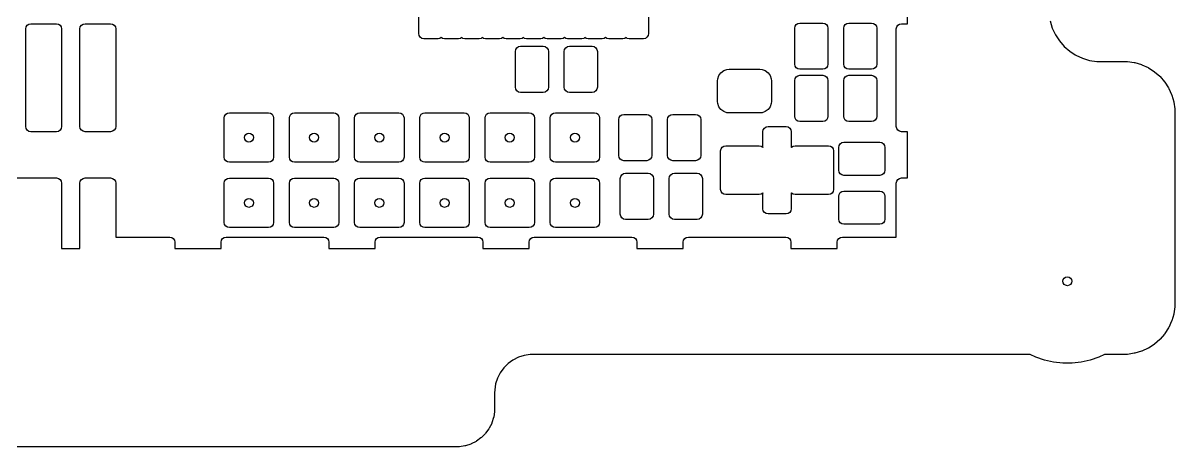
# Model space of a CAD drawing. Extents: x 3.64 to 7.32, y -5.08 to -3.18.
# Drawn here: x 5.554 to 7.32, y -5.078 to -4.428 of the extents above; entities that cross this region are included whole.
import ezdxf

# ---------------------------------------------------------------- set-up
doc = ezdxf.new("R2010")
doc.units = 0
doc.header["$MEASUREMENT"] = 0
doc.layers.add('BLACK', color=7, linetype='CONTINUOUS')

msp = doc.modelspace()

# ---------------------------------------------------------------- linework, layer by layer
at = {"layer": 'BLACK', "linetype": 'CONTINUOUS'}
for p, q in [((6.9101, -4.4294), (6.9101, -4.3585)), ((6.1606, -4.4444), (6.1606, -4.3854)), ((6.5129, -4.3854), (6.5129, -4.4444)), ((5.5584, -4.4343), (5.5601, -4.4317)), ((5.5601, -4.4317), (5.5627, -4.43)), ((5.5627, -4.43), (5.5657, -4.4294)), ((5.5657, -4.4294), (5.6051, -4.4294)), ((5.6051, -4.4294), (5.6081, -4.43)), ((5.6081, -4.43), (5.6106, -4.4317)), ((5.6106, -4.4317), (5.6123, -4.4343)), ((5.6415, -4.4342), (5.6432, -4.4317)), ((5.6432, -4.4317), (5.6457, -4.43)), ((5.6457, -4.43), (5.6488, -4.4294)), ((5.6488, -4.4294), (5.6881, -4.4294)), ((5.6881, -4.4294), (5.6911, -4.43)), ((5.6911, -4.43), (5.6937, -4.4317)), ((5.6937, -4.4317), (5.6954, -4.4342)), ((6.7372, -4.4362), (6.7378, -4.4332)), ((6.7378, -4.4332), (6.7395, -4.4306)), ((6.7395, -4.4306), (6.7421, -4.4289)), ((6.7421, -4.4289), (6.7451, -4.4283)), ((6.7451, -4.4283), (6.7801, -4.4283)), ((6.7801, -4.4283), (6.7831, -4.4289)), ((6.7831, -4.4289), (6.7857, -4.4306)), ((6.7857, -4.4306), (6.7874, -4.4332)), ((6.7874, -4.4332), (6.788, -4.4362)), ((6.8122, -4.4362), (6.8128, -4.4332)), ((6.8128, -4.4332), (6.8145, -4.4306)), ((6.8145, -4.4306), (6.8171, -4.4289)), ((6.8171, -4.4289), (6.8201, -4.4283)), ((6.8201, -4.4283), (6.8551, -4.4283)), ((6.8551, -4.4283), (6.8581, -4.4289)), ((6.8581, -4.4289), (6.8607, -4.4306)), ((6.8607, -4.4306), (6.8624, -4.4332)), ((6.8624, -4.4332), (6.863, -4.4362)), ((6.8935, -4.4342), (6.8952, -4.4317)), ((6.8952, -4.4317), (6.8977, -4.43)), ((6.8977, -4.43), (6.9007, -4.4294)), ((6.9007, -4.4294), (6.9101, -4.4294)), ((7.129, -4.4251), (7.1322, -4.4359)), ((5.5578, -4.4373), (5.5584, -4.4343)), ((5.5578, -4.5869), (5.5578, -4.4373)), ((5.6123, -4.4343), (5.6129, -4.4373)), ((5.6129, -4.4373), (5.6129, -4.5869)), ((5.6409, -4.4372), (5.6415, -4.4342)), ((5.6409, -4.5868), (5.6409, -4.4372)), ((5.6954, -4.4342), (5.696, -4.4372)), ((5.696, -4.4372), (5.696, -4.5868)), ((6.1612, -4.4474), (6.1606, -4.4444)), ((6.1629, -4.45), (6.1612, -4.4474)), ((6.1654, -4.4517), (6.1629, -4.45)), ((6.195, -4.4504), (6.1931, -4.4517)), ((6.1969, -4.4517), (6.195, -4.4504)), ((6.2265, -4.4504), (6.2246, -4.4517)), ((6.2284, -4.4517), (6.2265, -4.4504)), ((6.258, -4.4504), (6.2561, -4.4517)), ((6.2599, -4.4517), (6.258, -4.4504)), ((6.2895, -4.4504), (6.2876, -4.4517)), ((6.2914, -4.4517), (6.2895, -4.4504)), ((6.321, -4.4504), (6.3191, -4.4517)), ((6.3229, -4.4517), (6.321, -4.4504)), ((6.3525, -4.4504), (6.3506, -4.4517)), ((6.3544, -4.4517), (6.3525, -4.4504)), ((6.384, -4.4504), (6.3821, -4.4517)), ((6.3859, -4.4517), (6.384, -4.4504)), ((6.4155, -4.4504), (6.4136, -4.4517)), ((6.4174, -4.4517), (6.4155, -4.4504)), ((6.447, -4.4504), (6.4451, -4.4517)), ((6.4489, -4.4517), (6.447, -4.4504)), ((6.4785, -4.4504), (6.4766, -4.4517)), ((6.4804, -4.4517), (6.4785, -4.4504)), ((6.5106, -4.45), (6.5081, -4.4517)), ((6.5123, -4.4474), (6.5106, -4.45)), ((6.5129, -4.4444), (6.5123, -4.4474)), ((6.7372, -4.4912), (6.7372, -4.4362)), ((6.788, -4.4362), (6.788, -4.4912)), ((6.8122, -4.4912), (6.8122, -4.4362)), ((6.863, -4.4362), (6.863, -4.4912)), ((6.8929, -4.4372), (6.8935, -4.4342)), ((6.8929, -4.5868), (6.8929, -4.4372)), ((7.1322, -4.4359), (7.1369, -4.4461)), ((7.1369, -4.4461), (7.1369, -4.4461)), ((7.1369, -4.4461), (7.143, -4.4556)), ((6.1684, -4.4523), (6.1654, -4.4517)), ((6.1901, -4.4523), (6.1684, -4.4523)), ((6.1931, -4.4517), (6.1901, -4.4523)), ((6.1999, -4.4523), (6.1969, -4.4517)), ((6.2216, -4.4523), (6.1999, -4.4523)), ((6.2246, -4.4517), (6.2216, -4.4523)), ((6.2314, -4.4523), (6.2284, -4.4517)), ((6.2531, -4.4523), (6.2314, -4.4523)), ((6.2561, -4.4517), (6.2531, -4.4523)), ((6.2629, -4.4523), (6.2599, -4.4517)), ((6.2846, -4.4523), (6.2629, -4.4523)), ((6.2876, -4.4517), (6.2846, -4.4523)), ((6.2944, -4.4523), (6.2914, -4.4517)), ((6.3161, -4.4523), (6.2944, -4.4523)), ((6.3087, -4.4717), (6.3093, -4.4687)), ((6.3093, -4.4687), (6.311, -4.4661)), ((6.311, -4.4661), (6.3136, -4.4644)), ((6.3136, -4.4644), (6.3166, -4.4638)), ((6.3191, -4.4517), (6.3161, -4.4523)), ((6.3166, -4.4638), (6.3516, -4.4638)), ((6.3259, -4.4523), (6.3229, -4.4517)), ((6.3476, -4.4523), (6.3259, -4.4523)), ((6.3506, -4.4517), (6.3476, -4.4523)), ((6.3516, -4.4638), (6.3546, -4.4644)), ((6.3574, -4.4523), (6.3544, -4.4517)), ((6.3546, -4.4644), (6.3572, -4.4661)), ((6.3572, -4.4661), (6.3589, -4.4687)), ((6.3791, -4.4523), (6.3574, -4.4523)), ((6.3589, -4.4687), (6.3595, -4.4717)), ((6.3821, -4.4517), (6.3791, -4.4523)), ((6.3837, -4.4717), (6.3843, -4.4687)), ((6.3843, -4.4687), (6.386, -4.4661)), ((6.3889, -4.4523), (6.3859, -4.4517)), ((6.386, -4.4661), (6.3886, -4.4644)), ((6.3886, -4.4644), (6.3916, -4.4638)), ((6.4106, -4.4523), (6.3889, -4.4523)), ((6.3916, -4.4638), (6.4266, -4.4638)), ((6.4136, -4.4517), (6.4106, -4.4523)), ((6.4204, -4.4523), (6.4174, -4.4517)), ((6.4421, -4.4523), (6.4204, -4.4523)), ((6.4266, -4.4638), (6.4296, -4.4644)), ((6.4296, -4.4644), (6.4322, -4.4661)), ((6.4322, -4.4661), (6.4339, -4.4687)), ((6.4339, -4.4687), (6.4345, -4.4717)), ((6.4451, -4.4517), (6.4421, -4.4523)), ((6.4519, -4.4523), (6.4489, -4.4517)), ((6.4736, -4.4523), (6.4519, -4.4523)), ((6.4766, -4.4517), (6.4736, -4.4523)), ((6.4834, -4.4523), (6.4804, -4.4517)), ((6.5051, -4.4523), (6.4834, -4.4523)), ((6.5081, -4.4517), (6.5051, -4.4523)), ((7.143, -4.4556), (7.1503, -4.4641)), ((7.1503, -4.4641), (7.1588, -4.4715)), ((6.3087, -4.5267), (6.3087, -4.4717)), ((6.3595, -4.4717), (6.3595, -4.5267)), ((6.3837, -4.5267), (6.3837, -4.4717)), ((6.4345, -4.4717), (6.4345, -4.5267)), ((7.1588, -4.4715), (7.167, -4.4767)), ((7.167, -4.4767), (7.1683, -4.4775)), ((7.1683, -4.4775), (7.1683, -4.4775)), ((7.1683, -4.4775), (7.1785, -4.4822)), ((7.1785, -4.4822), (7.1785, -4.4822)), ((7.1785, -4.4822), (7.1893, -4.4854)), ((7.1893, -4.4854), (7.1893, -4.4854)), ((7.1893, -4.4854), (7.2005, -4.487)), ((7.2005, -4.487), (7.2005, -4.487)), ((7.2005, -4.487), (7.2061, -4.4871)), ((6.6208, -4.5086), (6.6239, -4.5043)), ((6.6239, -4.5043), (6.6282, -4.5012)), ((6.6282, -4.5012), (6.6332, -4.4994)), ((6.6332, -4.4994), (6.6365, -4.4991)), ((6.6365, -4.4991), (6.6837, -4.4991)), ((6.6837, -4.4991), (6.687, -4.4994)), ((6.687, -4.4994), (6.692, -4.5012)), ((6.692, -4.5012), (6.6962, -4.5043)), ((6.6962, -4.5043), (6.6994, -4.5086)), ((6.7378, -4.4942), (6.7372, -4.4912)), ((6.7395, -4.4968), (6.7378, -4.4942)), ((6.7421, -4.4985), (6.7395, -4.4968)), ((6.7451, -4.4991), (6.7421, -4.4985)), ((6.7801, -4.4991), (6.7451, -4.4991)), ((6.7831, -4.4985), (6.7801, -4.4991)), ((6.7857, -4.4968), (6.7831, -4.4985)), ((6.7874, -4.4942), (6.7857, -4.4968)), ((6.788, -4.4912), (6.7874, -4.4942)), ((6.8128, -4.4942), (6.8122, -4.4912)), ((6.8145, -4.4968), (6.8128, -4.4942)), ((6.8171, -4.4985), (6.8145, -4.4968)), ((6.8201, -4.4991), (6.8171, -4.4985)), ((6.8551, -4.4991), (6.8201, -4.4991)), ((6.8581, -4.4985), (6.8551, -4.4991)), ((6.8607, -4.4968), (6.8581, -4.4985)), ((6.8624, -4.4942), (6.8607, -4.4968)), ((6.863, -4.4912), (6.8624, -4.4942)), ((7.2061, -4.4871), (7.2415, -4.4871)), ((7.2415, -4.4871), (7.2416, -4.4871)), ((7.2416, -4.4871), (7.2468, -4.4872)), ((7.2468, -4.4872), (7.2474, -4.4872)), ((7.2474, -4.4872), (7.2579, -4.4887)), ((7.2579, -4.4887), (7.2586, -4.4889)), ((7.2586, -4.4889), (7.2687, -4.4918)), ((7.2687, -4.4918), (7.2694, -4.4921)), ((7.2694, -4.4921), (7.279, -4.4965)), ((7.279, -4.4965), (7.2796, -4.4968)), ((7.2796, -4.4968), (7.2885, -4.5025)), ((7.2885, -4.5025), (7.289, -4.5029)), ((7.289, -4.5029), (7.297, -4.5098)), ((6.6188, -4.5168), (6.6191, -4.5135)), ((6.6188, -4.5483), (6.6188, -4.5168)), ((6.6191, -4.5135), (6.6208, -4.5086)), ((6.6994, -4.5086), (6.7011, -4.5135)), ((6.7011, -4.5135), (6.7014, -4.5168)), ((6.7014, -4.5168), (6.7014, -4.5483)), ((6.7372, -4.5162), (6.7378, -4.5132)), ((6.7372, -4.5712), (6.7372, -4.5162)), ((6.7378, -4.5132), (6.7395, -4.5106)), ((6.7395, -4.5106), (6.7421, -4.5089)), ((6.7421, -4.5089), (6.7451, -4.5083)), ((6.7451, -4.5083), (6.7801, -4.5083)), ((6.7801, -4.5083), (6.7831, -4.5089)), ((6.7831, -4.5089), (6.7857, -4.5106)), ((6.7857, -4.5106), (6.7874, -4.5132)), ((6.7874, -4.5132), (6.788, -4.5162)), ((6.788, -4.5162), (6.788, -4.5712)), ((6.8122, -4.5162), (6.8128, -4.5132)), ((6.8122, -4.5712), (6.8122, -4.5162)), ((6.8128, -4.5132), (6.8145, -4.5106)), ((6.8145, -4.5106), (6.8171, -4.5089)), ((6.8171, -4.5089), (6.8201, -4.5083)), ((6.8201, -4.5083), (6.8551, -4.5083)), ((6.8551, -4.5083), (6.8581, -4.5089)), ((6.8581, -4.5089), (6.8607, -4.5106)), ((6.8607, -4.5106), (6.8624, -4.5132)), ((6.8624, -4.5132), (6.863, -4.5162)), ((6.863, -4.5162), (6.863, -4.5712)), ((7.297, -4.5098), (7.2975, -4.5103)), ((7.2975, -4.5103), (7.3044, -4.5183)), ((7.3044, -4.5183), (7.3048, -4.5189)), ((7.3048, -4.5189), (7.3105, -4.5277)), ((6.3093, -4.5297), (6.3087, -4.5267)), ((6.311, -4.5323), (6.3093, -4.5297)), ((6.3136, -4.534), (6.311, -4.5323)), ((6.3166, -4.5346), (6.3136, -4.534)), ((6.3516, -4.5346), (6.3166, -4.5346)), ((6.3546, -4.534), (6.3516, -4.5346)), ((6.3572, -4.5323), (6.3546, -4.534)), ((6.3589, -4.5297), (6.3572, -4.5323)), ((6.3595, -4.5267), (6.3589, -4.5297)), ((6.3843, -4.5297), (6.3837, -4.5267)), ((6.386, -4.5323), (6.3843, -4.5297)), ((6.3886, -4.534), (6.386, -4.5323)), ((6.3916, -4.5346), (6.3886, -4.534)), ((6.4266, -4.5346), (6.3916, -4.5346)), ((6.4296, -4.534), (6.4266, -4.5346)), ((6.4322, -4.5323), (6.4296, -4.534)), ((6.4339, -4.5297), (6.4322, -4.5323)), ((6.4345, -4.5267), (6.4339, -4.5297)), ((7.3105, -4.5277), (7.3109, -4.5284)), ((7.3109, -4.5284), (7.3152, -4.5379)), ((7.3152, -4.5379), (7.3155, -4.5386)), ((7.3155, -4.5386), (7.3185, -4.5487)), ((6.6191, -4.5516), (6.6188, -4.5483)), ((6.6208, -4.5566), (6.6191, -4.5516)), ((6.6239, -4.5609), (6.6208, -4.5566)), ((6.6994, -4.5566), (6.6962, -4.5609)), ((6.7011, -4.5516), (6.6994, -4.5566)), ((6.7014, -4.5483), (6.7011, -4.5516)), ((7.3185, -4.5487), (7.3186, -4.5494)), ((7.3186, -4.5494), (7.3201, -4.5599)), ((5.8622, -4.5737), (5.8628, -4.5707)), ((5.8622, -4.6337), (5.8622, -4.5737)), ((5.8628, -4.5707), (5.8645, -4.5681)), ((5.8645, -4.5681), (5.8671, -4.5664)), ((5.8671, -4.5664), (5.8701, -4.5658)), ((5.8701, -4.5658), (5.9301, -4.5658)), ((5.9301, -4.5658), (5.9331, -4.5664)), ((5.9331, -4.5664), (5.9357, -4.5681)), ((5.9357, -4.5681), (5.9374, -4.5707)), ((5.9374, -4.5707), (5.938, -4.5737)), ((5.938, -4.5737), (5.938, -4.6337)), ((5.9622, -4.5737), (5.9628, -4.5707)), ((5.9622, -4.6337), (5.9622, -4.5737)), ((5.9628, -4.5707), (5.9645, -4.5681)), ((5.9645, -4.5681), (5.9671, -4.5664)), ((5.9671, -4.5664), (5.9701, -4.5658)), ((5.9701, -4.5658), (6.0301, -4.5658)), ((6.0301, -4.5658), (6.0331, -4.5664)), ((6.0331, -4.5664), (6.0357, -4.5681)), ((6.0357, -4.5681), (6.0374, -4.5707)), ((6.0374, -4.5707), (6.038, -4.5737)), ((6.038, -4.5737), (6.038, -4.6337)), ((6.0622, -4.5737), (6.0628, -4.5707)), ((6.0622, -4.6337), (6.0622, -4.5737)), ((6.0628, -4.5707), (6.0645, -4.5681)), ((6.0645, -4.5681), (6.0671, -4.5664)), ((6.0671, -4.5664), (6.0701, -4.5658)), ((6.0701, -4.5658), (6.1301, -4.5658)), ((6.1301, -4.5658), (6.1331, -4.5664)), ((6.1331, -4.5664), (6.1357, -4.5681)), ((6.1357, -4.5681), (6.1374, -4.5707)), ((6.1374, -4.5707), (6.138, -4.5737)), ((6.138, -4.5737), (6.138, -4.6337)), ((6.1622, -4.5737), (6.1628, -4.5707)), ((6.1622, -4.6337), (6.1622, -4.5737)), ((6.1628, -4.5707), (6.1645, -4.5681)), ((6.1645, -4.5681), (6.1671, -4.5664)), ((6.1671, -4.5664), (6.1701, -4.5658)), ((6.1701, -4.5658), (6.2301, -4.5658)), ((6.2301, -4.5658), (6.2331, -4.5664)), ((6.2331, -4.5664), (6.2357, -4.5681)), ((6.2357, -4.5681), (6.2374, -4.5707)), ((6.2374, -4.5707), (6.238, -4.5737)), ((6.238, -4.5737), (6.238, -4.6337)), ((6.2622, -4.5737), (6.2628, -4.5707)), ((6.2622, -4.6337), (6.2622, -4.5737)), ((6.2628, -4.5707), (6.2645, -4.5681)), ((6.2645, -4.5681), (6.2671, -4.5664)), ((6.2671, -4.5664), (6.2701, -4.5658)), ((6.2701, -4.5658), (6.3301, -4.5658)), ((6.3301, -4.5658), (6.3331, -4.5664)), ((6.3331, -4.5664), (6.3357, -4.5681)), ((6.3357, -4.5681), (6.3374, -4.5707)), ((6.3374, -4.5707), (6.338, -4.5737)), ((6.338, -4.5737), (6.338, -4.6337)), ((6.3622, -4.5737), (6.3628, -4.5707)), ((6.3622, -4.6337), (6.3622, -4.5737)), ((6.3628, -4.5707), (6.3645, -4.5681)), ((6.3645, -4.5681), (6.3671, -4.5664)), ((6.3671, -4.5664), (6.3701, -4.5658)), ((6.3701, -4.5658), (6.4301, -4.5658)), ((6.4301, -4.5658), (6.4331, -4.5664)), ((6.4331, -4.5664), (6.4357, -4.5681)), ((6.4357, -4.5681), (6.4374, -4.5707)), ((6.4374, -4.5707), (6.438, -4.5737)), ((6.438, -4.5737), (6.438, -4.6337)), ((6.4672, -4.5762), (6.4678, -4.5732)), ((6.4678, -4.5732), (6.4695, -4.5706)), ((6.4695, -4.5706), (6.4721, -4.5689)), ((6.4721, -4.5689), (6.4751, -4.5683)), ((6.4751, -4.5683), (6.5101, -4.5683)), ((6.5101, -4.5683), (6.5131, -4.5689)), ((6.5131, -4.5689), (6.5157, -4.5706)), ((6.5157, -4.5706), (6.5174, -4.5732)), ((6.5174, -4.5732), (6.518, -4.5762)), ((6.5422, -4.5762), (6.5428, -4.5732)), ((6.5428, -4.5732), (6.5445, -4.5706)), ((6.5445, -4.5706), (6.5471, -4.5689)), ((6.5471, -4.5689), (6.5501, -4.5683)), ((6.5501, -4.5683), (6.5851, -4.5683)), ((6.5851, -4.5683), (6.5881, -4.5689)), ((6.5881, -4.5689), (6.5907, -4.5706)), ((6.5907, -4.5706), (6.5924, -4.5732)), ((6.5924, -4.5732), (6.593, -4.5762)), ((6.6282, -4.564), (6.6239, -4.5609)), ((6.6332, -4.5657), (6.6282, -4.564)), ((6.6365, -4.566), (6.6332, -4.5657)), ((6.6837, -4.566), (6.6365, -4.566)), ((6.687, -4.5657), (6.6837, -4.566)), ((6.692, -4.564), (6.687, -4.5657)), ((6.6962, -4.5609), (6.692, -4.564)), ((6.7378, -4.5742), (6.7372, -4.5712)), ((6.7395, -4.5768), (6.7378, -4.5742)), ((6.7874, -4.5742), (6.7857, -4.5768)), ((6.788, -4.5712), (6.7874, -4.5742)), ((6.8128, -4.5742), (6.8122, -4.5712)), ((6.8145, -4.5768), (6.8128, -4.5742)), ((6.8624, -4.5742), (6.8607, -4.5768)), ((6.863, -4.5712), (6.8624, -4.5742)), ((7.3201, -4.5599), (7.3202, -4.5605)), ((7.3202, -4.5605), (7.3203, -4.5658)), ((7.3203, -4.5658), (7.3203, -4.5659)), ((7.3203, -4.5659), (7.3203, -4.7915)), ((5.5584, -4.5899), (5.5578, -4.5869)), ((5.5601, -4.5924), (5.5584, -4.5899)), ((5.5627, -4.5942), (5.5601, -4.5924)), ((5.6106, -4.5924), (5.6081, -4.5942)), ((5.6123, -4.5899), (5.6106, -4.5924)), ((5.6129, -4.5869), (5.6123, -4.5899)), ((5.6415, -4.5899), (5.6409, -4.5868)), ((5.6432, -4.5924), (5.6415, -4.5899)), ((5.6457, -4.5941), (5.6432, -4.5924)), ((5.6937, -4.5924), (5.6911, -4.5941)), ((5.6954, -4.5899), (5.6937, -4.5924)), ((5.696, -4.5868), (5.6954, -4.5899)), ((6.4672, -4.6312), (6.4672, -4.5762)), ((6.518, -4.5762), (6.518, -4.6312)), ((6.5422, -4.6312), (6.5422, -4.5762)), ((6.593, -4.5762), (6.593, -4.6312)), ((6.6884, -4.5946), (6.689, -4.5916)), ((6.689, -4.5916), (6.6908, -4.5891)), ((6.6908, -4.5891), (6.6933, -4.5874)), ((6.6933, -4.5874), (6.6963, -4.5868)), ((6.6963, -4.5868), (6.7239, -4.5868)), ((6.7239, -4.5868), (6.7269, -4.5874)), ((6.7269, -4.5874), (6.7294, -4.5891)), ((6.7294, -4.5891), (6.7312, -4.5916)), ((6.7312, -4.5916), (6.7318, -4.5946)), ((6.7421, -4.5785), (6.7395, -4.5768)), ((6.7451, -4.5791), (6.7421, -4.5785)), ((6.7801, -4.5791), (6.7451, -4.5791)), ((6.7831, -4.5785), (6.7801, -4.5791)), ((6.7857, -4.5768), (6.7831, -4.5785)), ((6.8171, -4.5785), (6.8145, -4.5768)), ((6.8201, -4.5791), (6.8171, -4.5785)), ((6.8551, -4.5791), (6.8201, -4.5791)), ((6.8581, -4.5785), (6.8551, -4.5791)), ((6.8607, -4.5768), (6.8581, -4.5785)), ((6.8935, -4.5899), (6.8929, -4.5868)), ((6.8952, -4.5924), (6.8935, -4.5899)), ((6.8977, -4.5941), (6.8952, -4.5924)), ((5.5657, -4.5948), (5.5627, -4.5942)), ((5.6051, -4.5948), (5.5657, -4.5948)), ((5.6081, -4.5942), (5.6051, -4.5948)), ((5.6488, -4.5947), (5.6457, -4.5941)), ((5.6881, -4.5947), (5.6488, -4.5947)), ((5.6911, -4.5941), (5.6881, -4.5947)), ((6.6884, -4.6191), (6.6884, -4.5946)), ((6.7318, -4.5946), (6.7318, -4.6191)), ((6.9007, -4.5947), (6.8977, -4.5941)), ((6.9101, -4.5947), (6.9007, -4.5947)), ((6.9101, -4.6656), (6.9101, -4.5947)), ((6.6235, -4.6242), (6.6241, -4.6211)), ((6.6235, -4.6832), (6.6235, -4.6242)), ((6.6241, -4.6211), (6.6258, -4.6186)), ((6.6258, -4.6186), (6.6283, -4.6169)), ((6.6283, -4.6169), (6.6314, -4.6163)), ((6.6314, -4.6163), (6.6825, -4.6163)), ((6.6825, -4.6163), (6.6856, -4.6169)), ((6.6856, -4.6169), (6.6881, -4.6186)), ((6.6881, -4.6186), (6.6884, -4.6191)), ((6.7318, -4.6191), (6.7321, -4.6186)), ((6.7321, -4.6186), (6.7346, -4.6169)), ((6.7346, -4.6169), (6.7377, -4.6163)), ((6.7377, -4.6163), (6.7888, -4.6163)), ((6.7888, -4.6163), (6.7919, -4.6169)), ((6.7919, -4.6169), (6.7944, -4.6186)), ((6.7944, -4.6186), (6.7961, -4.6211)), ((6.7961, -4.6211), (6.7967, -4.6242)), ((6.7967, -4.6242), (6.7967, -4.6832)), ((6.8047, -4.6187), (6.8053, -4.6157)), ((6.8047, -4.6537), (6.8047, -4.6187)), ((6.8053, -4.6157), (6.807, -4.6131)), ((6.807, -4.6131), (6.8096, -4.6114)), ((6.8096, -4.6114), (6.8126, -4.6108)), ((6.8126, -4.6108), (6.8676, -4.6108)), ((6.8676, -4.6108), (6.8706, -4.6114)), ((6.8706, -4.6114), (6.8732, -4.6131)), ((6.8732, -4.6131), (6.8749, -4.6157)), ((6.8749, -4.6157), (6.8755, -4.6187)), ((6.8755, -4.6187), (6.8755, -4.6537)), ((5.8628, -4.6367), (5.8622, -4.6337)), ((5.8645, -4.6393), (5.8628, -4.6367)), ((5.8671, -4.641), (5.8645, -4.6393)), ((5.8701, -4.6416), (5.8671, -4.641)), ((5.9301, -4.6416), (5.8701, -4.6416)), ((5.9331, -4.641), (5.9301, -4.6416)), ((5.9357, -4.6393), (5.9331, -4.641)), ((5.9374, -4.6367), (5.9357, -4.6393)), ((5.938, -4.6337), (5.9374, -4.6367)), ((5.9628, -4.6367), (5.9622, -4.6337)), ((5.9645, -4.6393), (5.9628, -4.6367)), ((5.9671, -4.641), (5.9645, -4.6393)), ((5.9701, -4.6416), (5.9671, -4.641)), ((6.0301, -4.6416), (5.9701, -4.6416)), ((6.0331, -4.641), (6.0301, -4.6416)), ((6.0357, -4.6393), (6.0331, -4.641)), ((6.0374, -4.6367), (6.0357, -4.6393)), ((6.038, -4.6337), (6.0374, -4.6367)), ((6.0628, -4.6367), (6.0622, -4.6337)), ((6.0645, -4.6393), (6.0628, -4.6367)), ((6.0671, -4.641), (6.0645, -4.6393)), ((6.0701, -4.6416), (6.0671, -4.641)), ((6.1301, -4.6416), (6.0701, -4.6416)), ((6.1331, -4.641), (6.1301, -4.6416)), ((6.1357, -4.6393), (6.1331, -4.641)), ((6.1374, -4.6367), (6.1357, -4.6393)), ((6.138, -4.6337), (6.1374, -4.6367)), ((6.1628, -4.6367), (6.1622, -4.6337)), ((6.1645, -4.6393), (6.1628, -4.6367)), ((6.1671, -4.641), (6.1645, -4.6393)), ((6.1701, -4.6416), (6.1671, -4.641)), ((6.2301, -4.6416), (6.1701, -4.6416)), ((6.2331, -4.641), (6.2301, -4.6416)), ((6.2357, -4.6393), (6.2331, -4.641)), ((6.2374, -4.6367), (6.2357, -4.6393)), ((6.238, -4.6337), (6.2374, -4.6367)), ((6.2628, -4.6367), (6.2622, -4.6337)), ((6.2645, -4.6393), (6.2628, -4.6367)), ((6.2671, -4.641), (6.2645, -4.6393)), ((6.2701, -4.6416), (6.2671, -4.641)), ((6.3301, -4.6416), (6.2701, -4.6416)), ((6.3331, -4.641), (6.3301, -4.6416)), ((6.3357, -4.6393), (6.3331, -4.641)), ((6.3374, -4.6367), (6.3357, -4.6393)), ((6.338, -4.6337), (6.3374, -4.6367)), ((6.3628, -4.6367), (6.3622, -4.6337)), ((6.3645, -4.6393), (6.3628, -4.6367)), ((6.3671, -4.641), (6.3645, -4.6393)), ((6.3701, -4.6416), (6.3671, -4.641)), ((6.4301, -4.6416), (6.3701, -4.6416)), ((6.4331, -4.641), (6.4301, -4.6416)), ((6.4357, -4.6393), (6.4331, -4.641)), ((6.4374, -4.6367), (6.4357, -4.6393)), ((6.438, -4.6337), (6.4374, -4.6367)), ((6.4678, -4.6342), (6.4672, -4.6312)), ((6.4695, -4.6368), (6.4678, -4.6342)), ((6.4721, -4.6385), (6.4695, -4.6368)), ((6.4751, -4.6391), (6.4721, -4.6385)), ((6.5101, -4.6391), (6.4751, -4.6391)), ((6.5131, -4.6385), (6.5101, -4.6391)), ((6.5157, -4.6368), (6.5131, -4.6385)), ((6.5174, -4.6342), (6.5157, -4.6368)), ((6.518, -4.6312), (6.5174, -4.6342)), ((6.5428, -4.6342), (6.5422, -4.6312)), ((6.5445, -4.6368), (6.5428, -4.6342)), ((6.5471, -4.6385), (6.5445, -4.6368)), ((6.5501, -4.6391), (6.5471, -4.6385)), ((6.5851, -4.6391), (6.5501, -4.6391)), ((6.5881, -4.6385), (6.5851, -4.6391)), ((6.5907, -4.6368), (6.5881, -4.6385)), ((6.5924, -4.6342), (6.5907, -4.6368)), ((6.593, -4.6312), (6.5924, -4.6342)), ((6.4697, -4.6662), (6.4703, -4.6632)), ((6.4703, -4.6632), (6.472, -4.6606)), ((6.472, -4.6606), (6.4746, -4.6589)), ((6.4746, -4.6589), (6.4776, -4.6583)), ((6.4776, -4.6583), (6.5126, -4.6583)), ((6.5126, -4.6583), (6.5156, -4.6589)), ((6.5156, -4.6589), (6.5182, -4.6606)), ((6.5182, -4.6606), (6.5199, -4.6632)), ((6.5199, -4.6632), (6.5205, -4.6662)), ((6.5447, -4.6662), (6.5453, -4.6632)), ((6.5453, -4.6632), (6.547, -4.6606)), ((6.547, -4.6606), (6.5496, -4.6589)), ((6.5496, -4.6589), (6.5526, -4.6583)), ((6.5526, -4.6583), (6.5876, -4.6583)), ((6.5876, -4.6583), (6.5906, -4.6589)), ((6.5906, -4.6589), (6.5932, -4.6606)), ((6.5932, -4.6606), (6.5949, -4.6632)), ((6.5949, -4.6632), (6.5955, -4.6662)), ((6.8053, -4.6567), (6.8047, -4.6537)), ((6.807, -4.6593), (6.8053, -4.6567)), ((6.8096, -4.661), (6.807, -4.6593)), ((6.8126, -4.6616), (6.8096, -4.661)), ((6.8676, -4.6616), (6.8126, -4.6616)), ((6.8706, -4.661), (6.8676, -4.6616)), ((6.8732, -4.6593), (6.8706, -4.661)), ((6.8749, -4.6567), (6.8732, -4.6593)), ((6.8755, -4.6537), (6.8749, -4.6567)), ((5.4751, -4.6656), (5.6051, -4.6656)), ((5.6051, -4.6656), (5.6081, -4.6662)), ((5.6081, -4.6662), (5.6106, -4.6679)), ((5.6106, -4.6679), (5.6123, -4.6705)), ((5.6123, -4.6705), (5.6129, -4.6735)), ((5.6129, -4.6735), (5.6129, -4.7737)), ((5.6409, -4.6735), (5.6415, -4.6704)), ((5.6409, -4.764), (5.6409, -4.6735)), ((5.6415, -4.6704), (5.6432, -4.6679)), ((5.6432, -4.6679), (5.6457, -4.6662)), ((5.6457, -4.6662), (5.6488, -4.6656)), ((5.6488, -4.6656), (5.6881, -4.6656)), ((5.6881, -4.6656), (5.6911, -4.6662)), ((5.6911, -4.6662), (5.6937, -4.6679)), ((5.6937, -4.6679), (5.6954, -4.6704)), ((5.6954, -4.6704), (5.696, -4.6735)), ((5.696, -4.6735), (5.696, -4.7561)), ((5.8622, -4.6737), (5.8628, -4.6707)), ((5.8622, -4.7337), (5.8622, -4.6737)), ((5.8628, -4.6707), (5.8645, -4.6681)), ((5.8645, -4.6681), (5.8671, -4.6664)), ((5.8671, -4.6664), (5.8701, -4.6658)), ((5.8701, -4.6658), (5.9301, -4.6658)), ((5.9301, -4.6658), (5.9331, -4.6664)), ((5.9331, -4.6664), (5.9357, -4.6681)), ((5.9357, -4.6681), (5.9374, -4.6707)), ((5.9374, -4.6707), (5.938, -4.6737)), ((5.938, -4.6737), (5.938, -4.7337)), ((5.9622, -4.6737), (5.9628, -4.6707)), ((5.9622, -4.7337), (5.9622, -4.6737)), ((5.9628, -4.6707), (5.9645, -4.6681)), ((5.9645, -4.6681), (5.9671, -4.6664)), ((5.9671, -4.6664), (5.9701, -4.6658)), ((5.9701, -4.6658), (6.0301, -4.6658)), ((6.0301, -4.6658), (6.0331, -4.6664)), ((6.0331, -4.6664), (6.0357, -4.6681)), ((6.0357, -4.6681), (6.0374, -4.6707)), ((6.0374, -4.6707), (6.038, -4.6737)), ((6.038, -4.6737), (6.038, -4.7337)), ((6.0622, -4.6737), (6.0628, -4.6707)), ((6.0622, -4.7337), (6.0622, -4.6737)), ((6.0628, -4.6707), (6.0645, -4.6681)), ((6.0645, -4.6681), (6.0671, -4.6664)), ((6.0671, -4.6664), (6.0701, -4.6658)), ((6.0701, -4.6658), (6.1301, -4.6658)), ((6.1301, -4.6658), (6.1331, -4.6664)), ((6.1331, -4.6664), (6.1357, -4.6681)), ((6.1357, -4.6681), (6.1374, -4.6707)), ((6.1374, -4.6707), (6.138, -4.6737)), ((6.138, -4.6737), (6.138, -4.7337)), ((6.1622, -4.6737), (6.1628, -4.6707)), ((6.1622, -4.7337), (6.1622, -4.6737)), ((6.1628, -4.6707), (6.1645, -4.6681)), ((6.1645, -4.6681), (6.1671, -4.6664)), ((6.1671, -4.6664), (6.1701, -4.6658)), ((6.1701, -4.6658), (6.2301, -4.6658)), ((6.2301, -4.6658), (6.2331, -4.6664)), ((6.2331, -4.6664), (6.2357, -4.6681)), ((6.2357, -4.6681), (6.2374, -4.6707)), ((6.2374, -4.6707), (6.238, -4.6737)), ((6.238, -4.6737), (6.238, -4.7337)), ((6.2622, -4.6737), (6.2628, -4.6707)), ((6.2622, -4.7337), (6.2622, -4.6737)), ((6.2628, -4.6707), (6.2645, -4.6681)), ((6.2645, -4.6681), (6.2671, -4.6664)), ((6.2671, -4.6664), (6.2701, -4.6658)), ((6.2701, -4.6658), (6.3301, -4.6658)), ((6.3301, -4.6658), (6.3331, -4.6664)), ((6.3331, -4.6664), (6.3357, -4.6681)), ((6.3357, -4.6681), (6.3374, -4.6707)), ((6.3374, -4.6707), (6.338, -4.6737)), ((6.338, -4.6737), (6.338, -4.7337)), ((6.3622, -4.6737), (6.3628, -4.6707)), ((6.3622, -4.7337), (6.3622, -4.6737)), ((6.3628, -4.6707), (6.3645, -4.6681)), ((6.3645, -4.6681), (6.3671, -4.6664)), ((6.3671, -4.6664), (6.3701, -4.6658)), ((6.3701, -4.6658), (6.4301, -4.6658)), ((6.4301, -4.6658), (6.4331, -4.6664)), ((6.4331, -4.6664), (6.4357, -4.6681)), ((6.4357, -4.6681), (6.4374, -4.6707)), ((6.4374, -4.6707), (6.438, -4.6737)), ((6.438, -4.6737), (6.438, -4.7337)), ((6.4697, -4.7212), (6.4697, -4.6662)), ((6.5205, -4.6662), (6.5205, -4.7212)), ((6.5447, -4.7212), (6.5447, -4.6662)), ((6.5955, -4.6662), (6.5955, -4.7212)), ((6.8929, -4.6735), (6.8935, -4.6704)), ((6.8929, -4.7561), (6.8929, -4.6735)), ((6.8935, -4.6704), (6.8952, -4.6679)), ((6.8952, -4.6679), (6.8977, -4.6662)), ((6.8977, -4.6662), (6.9007, -4.6656)), ((6.9007, -4.6656), (6.9101, -4.6656)), ((6.6241, -4.6862), (6.6235, -4.6832)), ((6.6258, -4.6888), (6.6241, -4.6862)), ((6.6283, -4.6905), (6.6258, -4.6888)), ((6.6314, -4.6911), (6.6283, -4.6905)), ((6.6825, -4.6911), (6.6314, -4.6911)), ((6.6856, -4.6905), (6.6825, -4.6911)), ((6.6881, -4.6888), (6.6856, -4.6905)), ((6.6884, -4.6883), (6.6881, -4.6888)), ((6.6884, -4.7127), (6.6884, -4.6883)), ((6.7321, -4.6888), (6.7318, -4.6883)), ((6.7318, -4.6883), (6.7318, -4.7127)), ((6.7346, -4.6905), (6.7321, -4.6888)), ((6.7377, -4.6911), (6.7346, -4.6905)), ((6.7888, -4.6911), (6.7377, -4.6911)), ((6.7919, -4.6905), (6.7888, -4.6911)), ((6.7944, -4.6888), (6.7919, -4.6905)), ((6.7961, -4.6862), (6.7944, -4.6888)), ((6.7967, -4.6832), (6.7961, -4.6862)), ((6.8047, -4.6937), (6.8053, -4.6907)), ((6.8047, -4.7287), (6.8047, -4.6937)), ((6.8053, -4.6907), (6.807, -4.6881)), ((6.807, -4.6881), (6.8096, -4.6864)), ((6.8096, -4.6864), (6.8126, -4.6858)), ((6.8126, -4.6858), (6.8676, -4.6858)), ((6.8676, -4.6858), (6.8706, -4.6864)), ((6.8706, -4.6864), (6.8732, -4.6881)), ((6.8732, -4.6881), (6.8749, -4.6907)), ((6.8749, -4.6907), (6.8755, -4.6937)), ((6.8755, -4.6937), (6.8755, -4.7287)), ((6.689, -4.7158), (6.6884, -4.7127)), ((6.6908, -4.7183), (6.689, -4.7158)), ((6.7312, -4.7158), (6.7294, -4.7183)), ((6.7318, -4.7127), (6.7312, -4.7158)), ((5.8628, -4.7367), (5.8622, -4.7337)), ((5.938, -4.7337), (5.9374, -4.7367)), ((5.9628, -4.7367), (5.9622, -4.7337)), ((6.038, -4.7337), (6.0374, -4.7367)), ((6.0628, -4.7367), (6.0622, -4.7337)), ((6.138, -4.7337), (6.1374, -4.7367)), ((6.1628, -4.7367), (6.1622, -4.7337)), ((6.238, -4.7337), (6.2374, -4.7367)), ((6.2628, -4.7367), (6.2622, -4.7337)), ((6.338, -4.7337), (6.3374, -4.7367)), ((6.3628, -4.7367), (6.3622, -4.7337)), ((6.438, -4.7337), (6.4374, -4.7367)), ((6.4703, -4.7242), (6.4697, -4.7212)), ((6.472, -4.7268), (6.4703, -4.7242)), ((6.4746, -4.7285), (6.472, -4.7268)), ((6.4776, -4.7291), (6.4746, -4.7285)), ((6.5126, -4.7291), (6.4776, -4.7291)), ((6.5156, -4.7285), (6.5126, -4.7291)), ((6.5182, -4.7268), (6.5156, -4.7285)), ((6.5199, -4.7242), (6.5182, -4.7268)), ((6.5205, -4.7212), (6.5199, -4.7242)), ((6.5453, -4.7242), (6.5447, -4.7212)), ((6.547, -4.7268), (6.5453, -4.7242)), ((6.5496, -4.7285), (6.547, -4.7268)), ((6.5526, -4.7291), (6.5496, -4.7285)), ((6.5876, -4.7291), (6.5526, -4.7291)), ((6.5906, -4.7285), (6.5876, -4.7291)), ((6.5932, -4.7268), (6.5906, -4.7285)), ((6.5949, -4.7242), (6.5932, -4.7268)), ((6.5955, -4.7212), (6.5949, -4.7242)), ((6.6933, -4.72), (6.6908, -4.7183)), ((6.6963, -4.7206), (6.6933, -4.72)), ((6.7239, -4.7206), (6.6963, -4.7206)), ((6.7269, -4.72), (6.7239, -4.7206)), ((6.7294, -4.7183), (6.7269, -4.72)), ((6.8053, -4.7317), (6.8047, -4.7287)), ((6.807, -4.7343), (6.8053, -4.7317)), ((6.8096, -4.736), (6.807, -4.7343)), ((6.8732, -4.7343), (6.8706, -4.736)), ((6.8749, -4.7317), (6.8732, -4.7343)), ((6.8755, -4.7287), (6.8749, -4.7317)), ((5.8645, -4.7393), (5.8628, -4.7367)), ((5.8671, -4.741), (5.8645, -4.7393)), ((5.8701, -4.7416), (5.8671, -4.741)), ((5.9301, -4.7416), (5.8701, -4.7416)), ((5.9331, -4.741), (5.9301, -4.7416)), ((5.9357, -4.7393), (5.9331, -4.741)), ((5.9374, -4.7367), (5.9357, -4.7393)), ((5.9645, -4.7393), (5.9628, -4.7367)), ((5.9671, -4.741), (5.9645, -4.7393)), ((5.9701, -4.7416), (5.9671, -4.741)), ((6.0301, -4.7416), (5.9701, -4.7416)), ((6.0331, -4.741), (6.0301, -4.7416)), ((6.0357, -4.7393), (6.0331, -4.741)), ((6.0374, -4.7367), (6.0357, -4.7393)), ((6.0645, -4.7393), (6.0628, -4.7367)), ((6.0671, -4.741), (6.0645, -4.7393)), ((6.0701, -4.7416), (6.0671, -4.741)), ((6.1301, -4.7416), (6.0701, -4.7416)), ((6.1331, -4.741), (6.1301, -4.7416)), ((6.1357, -4.7393), (6.1331, -4.741)), ((6.1374, -4.7367), (6.1357, -4.7393)), ((6.1645, -4.7393), (6.1628, -4.7367)), ((6.1671, -4.741), (6.1645, -4.7393)), ((6.1701, -4.7416), (6.1671, -4.741)), ((6.2301, -4.7416), (6.1701, -4.7416)), ((6.2331, -4.741), (6.2301, -4.7416)), ((6.2357, -4.7393), (6.2331, -4.741)), ((6.2374, -4.7367), (6.2357, -4.7393)), ((6.2645, -4.7393), (6.2628, -4.7367)), ((6.2671, -4.741), (6.2645, -4.7393)), ((6.2701, -4.7416), (6.2671, -4.741)), ((6.3301, -4.7416), (6.2701, -4.7416)), ((6.3331, -4.741), (6.3301, -4.7416)), ((6.3357, -4.7393), (6.3331, -4.741)), ((6.3374, -4.7367), (6.3357, -4.7393)), ((6.3645, -4.7393), (6.3628, -4.7367)), ((6.3671, -4.741), (6.3645, -4.7393)), ((6.3701, -4.7416), (6.3671, -4.741)), ((6.4301, -4.7416), (6.3701, -4.7416)), ((6.4331, -4.741), (6.4301, -4.7416)), ((6.4357, -4.7393), (6.4331, -4.741)), ((6.4374, -4.7367), (6.4357, -4.7393)), ((6.8126, -4.7366), (6.8096, -4.736)), ((6.8676, -4.7366), (6.8126, -4.7366)), ((6.8706, -4.736), (6.8676, -4.7366)), ((5.6409, -4.7737), (5.6409, -4.764)), ((5.696, -4.7561), (5.7787, -4.7561)), ((5.7787, -4.7561), (5.7817, -4.7567)), ((5.7817, -4.7567), (5.7842, -4.7584)), ((5.7842, -4.7584), (5.786, -4.761)), ((5.786, -4.761), (5.7866, -4.764)), ((5.7866, -4.764), (5.7866, -4.7737)), ((5.8574, -4.764), (5.858, -4.761)), ((5.8574, -4.7737), (5.8574, -4.764)), ((5.858, -4.761), (5.8597, -4.7584)), ((5.8597, -4.7584), (5.8623, -4.7567)), ((5.8623, -4.7567), (5.8653, -4.7561)), ((5.8653, -4.7561), (6.0149, -4.7561)), ((6.0149, -4.7561), (6.0179, -4.7567)), ((6.0179, -4.7567), (6.0205, -4.7584)), ((6.0205, -4.7584), (6.0222, -4.761)), ((6.0222, -4.761), (6.0228, -4.764)), ((6.0228, -4.764), (6.0228, -4.7737)), ((6.0936, -4.764), (6.0942, -4.761)), ((6.0936, -4.7737), (6.0936, -4.764)), ((6.0942, -4.761), (6.0959, -4.7584)), ((6.0959, -4.7584), (6.0985, -4.7567)), ((6.0985, -4.7567), (6.1015, -4.7561)), ((6.1015, -4.7561), (6.2511, -4.7561)), ((6.2511, -4.7561), (6.2541, -4.7567)), ((6.2541, -4.7567), (6.2567, -4.7584)), ((6.2567, -4.7584), (6.2584, -4.761)), ((6.2584, -4.761), (6.259, -4.764)), ((6.259, -4.764), (6.259, -4.7737)), ((6.3299, -4.764), (6.3305, -4.761)), ((6.3299, -4.7737), (6.3299, -4.764)), ((6.3305, -4.761), (6.3322, -4.7584)), ((6.3322, -4.7584), (6.3347, -4.7567)), ((6.3347, -4.7567), (6.3377, -4.7561)), ((6.3377, -4.7561), (6.4873, -4.7561)), ((6.4873, -4.7561), (6.4904, -4.7567)), ((6.4904, -4.7567), (6.4929, -4.7584)), ((6.4929, -4.7584), (6.4946, -4.761)), ((6.4946, -4.761), (6.4952, -4.764)), ((6.4952, -4.764), (6.4952, -4.7737)), ((6.5661, -4.764), (6.5667, -4.761)), ((6.5661, -4.7737), (6.5661, -4.764)), ((6.5667, -4.761), (6.5684, -4.7584)), ((6.5684, -4.7584), (6.5709, -4.7567)), ((6.5709, -4.7567), (6.574, -4.7561)), ((6.574, -4.7561), (6.7236, -4.7561)), ((6.7236, -4.7561), (6.7266, -4.7567)), ((6.7266, -4.7567), (6.7291, -4.7584)), ((6.7291, -4.7584), (6.7308, -4.761)), ((6.7308, -4.761), (6.7314, -4.764)), ((6.7314, -4.764), (6.7314, -4.7737)), ((6.8023, -4.764), (6.8029, -4.761)), ((6.8023, -4.7737), (6.8023, -4.764)), ((6.8029, -4.761), (6.8046, -4.7584)), ((6.8046, -4.7584), (6.8072, -4.7567)), ((6.8072, -4.7567), (6.8102, -4.7561)), ((6.8102, -4.7561), (6.8929, -4.7561)), ((5.6129, -4.7737), (5.6409, -4.7737)), ((5.7866, -4.7737), (5.8574, -4.7737)), ((6.0228, -4.7737), (6.0936, -4.7737)), ((6.259, -4.7737), (6.3299, -4.7737)), ((6.4952, -4.7737), (6.5661, -4.7737)), ((6.7314, -4.7737), (6.8023, -4.7737)), ((7.3203, -4.7915), (7.3203, -4.8571)), ((7.3203, -4.8572), (7.3202, -4.8625)), ((7.3203, -4.8571), (7.3203, -4.8572)), ((7.3185, -4.8743), (7.3155, -4.8844)), ((7.3186, -4.8736), (7.3185, -4.8743)), ((7.3201, -4.8631), (7.3186, -4.8736)), ((7.3202, -4.8625), (7.3201, -4.8631)), ((7.3152, -4.885), (7.3109, -4.8946)), ((7.3155, -4.8844), (7.3152, -4.885)), ((7.3044, -4.9047), (7.2975, -4.9126)), ((7.3048, -4.9041), (7.3044, -4.9047)), ((7.3105, -4.8952), (7.3048, -4.9041)), ((7.3109, -4.8946), (7.3105, -4.8952)), ((7.279, -4.9265), (7.2694, -4.9309)), ((7.2796, -4.9262), (7.279, -4.9265)), ((7.2885, -4.9205), (7.2796, -4.9262)), ((7.289, -4.92), (7.2885, -4.9205)), ((7.297, -4.9131), (7.289, -4.92)), ((7.2975, -4.9126), (7.297, -4.9131)), ((6.3051, -4.9445), (6.2976, -4.95)), ((6.3134, -4.9403), (6.3051, -4.9445)), ((6.3222, -4.9374), (6.3134, -4.9403)), ((6.3134, -4.9403), (6.3134, -4.9403)), ((6.3314, -4.936), (6.3222, -4.9374)), ((6.336, -4.9359), (6.3314, -4.936)), ((6.3314, -4.936), (6.3314, -4.936)), ((7.0984, -4.9359), (6.336, -4.9359)), ((7.1071, -4.9401), (7.0984, -4.9359)), ((7.1204, -4.9447), (7.1071, -4.9401)), ((7.1342, -4.9479), (7.1204, -4.9447)), ((7.1902, -4.9447), (7.1764, -4.9479)), ((7.2035, -4.9401), (7.1902, -4.9447)), ((7.2122, -4.9359), (7.2035, -4.9401)), ((7.2415, -4.9359), (7.2122, -4.9359)), ((7.2416, -4.9359), (7.2415, -4.9359)), ((7.2468, -4.9358), (7.2416, -4.9359)), ((7.2475, -4.9358), (7.2468, -4.9358)), ((7.2579, -4.9342), (7.2475, -4.9358)), ((7.2586, -4.9341), (7.2579, -4.9342)), ((7.2687, -4.9311), (7.2586, -4.9341)), ((7.2694, -4.9309), (7.2687, -4.9311)), ((6.291, -4.9565), (6.2856, -4.964)), ((6.2976, -4.95), (6.291, -4.9565)), ((7.1482, -4.9495), (7.1342, -4.9479)), ((7.1624, -4.9495), (7.1482, -4.9495)), ((7.1764, -4.9479), (7.1624, -4.9495)), ((6.2785, -4.9811), (6.277, -4.9903)), ((6.2814, -4.9723), (6.2785, -4.9811)), ((6.2856, -4.964), (6.2814, -4.9723)), ((6.2814, -4.9723), (6.2814, -4.9723)), ((6.277, -4.9903), (6.2769, -4.9949)), ((6.2769, -4.9949), (6.2769, -5.0185)), ((6.277, -4.9903), (6.277, -4.9903)), ((6.2753, -5.0327), (6.2727, -5.0408)), ((6.2755, -5.032), (6.2753, -5.0327)), ((6.2768, -5.0235), (6.2755, -5.032)), ((6.2769, -5.0229), (6.2768, -5.0235)), ((6.2769, -5.0185), (6.2769, -5.0186)), ((6.2769, -5.0186), (6.2769, -5.0229)), ((6.2681, -5.0498), (6.2631, -5.0567)), ((6.2685, -5.0491), (6.2681, -5.0498)), ((6.2724, -5.0416), (6.2685, -5.0491)), ((6.2727, -5.0408), (6.2724, -5.0416)), ((6.2485, -5.0692), (6.2409, -5.073)), ((6.2491, -5.0688), (6.2485, -5.0692)), ((6.256, -5.0638), (6.2491, -5.0688)), ((6.2566, -5.0633), (6.256, -5.0638)), ((6.2626, -5.0573), (6.2566, -5.0633)), ((6.2631, -5.0567), (6.2626, -5.0573)), ((6.2178, -5.0776), (3.7179, -5.0776)), ((6.2179, -5.0776), (6.2178, -5.0776)), ((6.2222, -5.0775), (6.2179, -5.0776)), ((6.2229, -5.0775), (6.2222, -5.0775)), ((6.2313, -5.0761), (6.2229, -5.0775)), ((6.2321, -5.076), (6.2313, -5.0761)), ((6.2402, -5.0733), (6.2321, -5.076)), ((6.2409, -5.073), (6.2402, -5.0733))]:
    msp.add_line(p, q, dxfattribs=at)
at = {"layer": 'BLACK'}
for centre in [(5.9001, -4.6037), (6.0001, -4.6037), (6.1001, -4.6037), (6.2001, -4.6037), (6.3001, -4.6037), (6.4001, -4.6037), (5.9001, -4.7037), (6.0001, -4.7037), (6.1001, -4.7037), (6.2001, -4.7037), (6.3001, -4.7037), (6.4001, -4.7037), (7.1553, -4.8237)]:
    msp.add_circle(centre, 0.00689, dxfattribs=at)
at = {"layer": 'WHITE'}
for centre in [(5.9001, -4.6037), (6.0001, -4.6037), (6.1001, -4.6037), (6.2001, -4.6037), (6.3001, -4.6037), (6.4001, -4.6037), (5.9001, -4.7037), (6.0001, -4.7037), (6.1001, -4.7037), (6.2001, -4.7037), (6.3001, -4.7037), (6.4001, -4.7037), (7.1553, -4.8237)]:
    msp.add_circle(centre, 0.00689, dxfattribs=at)

doc.saveas('drawing.dxf')
